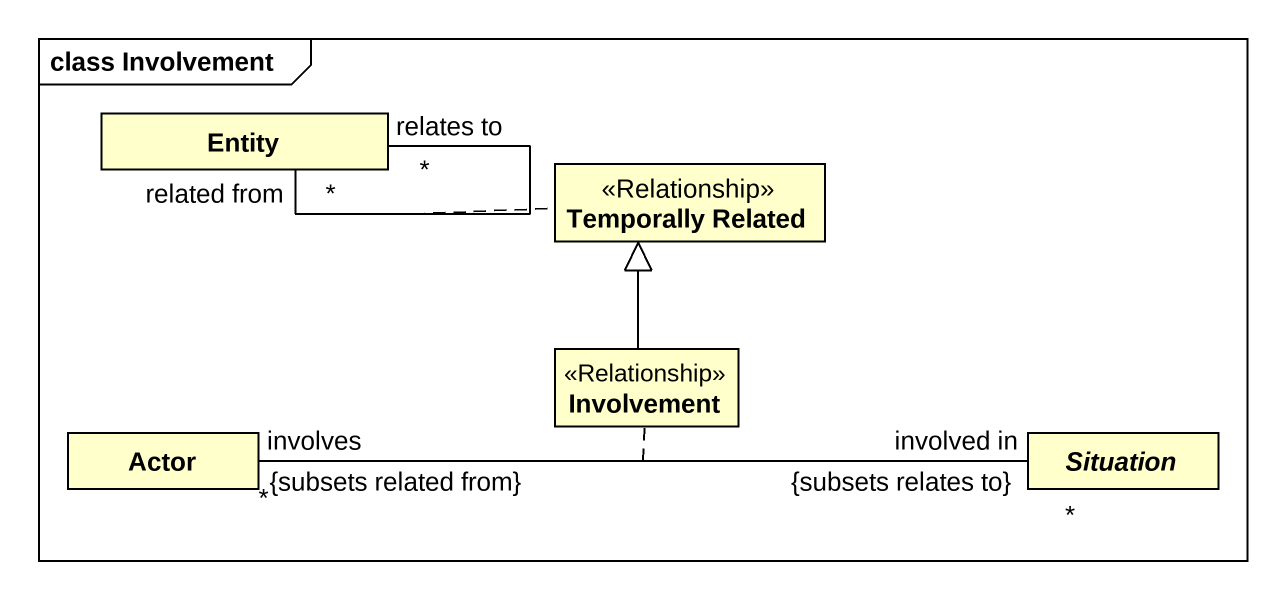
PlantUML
@startuml
mainframe class Involvement
hide circle
hide empty members
class "Entity" as Entity_
class "Temporally Related" as Temporally_Related <<Relationship>>
class Involvement <<Relationship>>
class "Actor" as Actor_
abstract class Situation
Entity_ "related from\n*" -- "relates to\n*" Entity_
(Entity_, Entity_) .. Temporally_Related
Involvement -up-|> Temporally_Related
Actor_ "involves\n*\n{subsets related from}" -right- "involved in\n*\n{subsets relates to}" Situation
(Actor_, Situation) .. Involvement
@enduml
